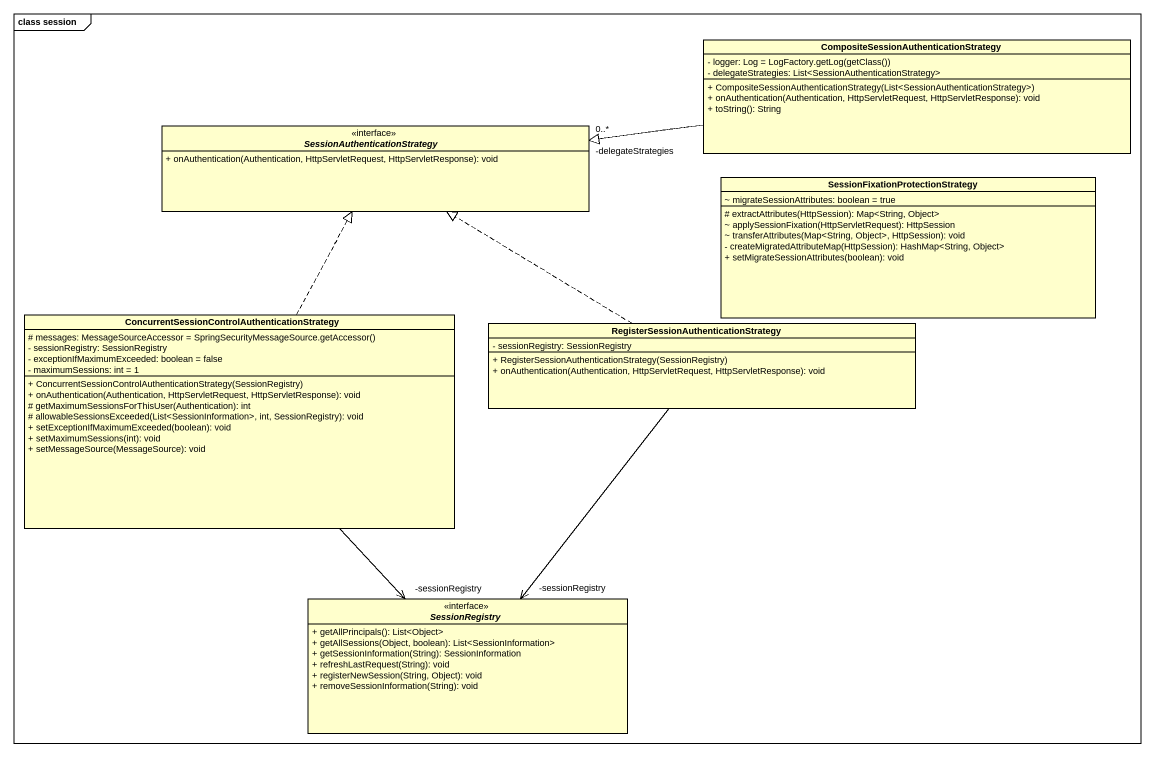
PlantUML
@startuml
mainframe class session
hide circle
hide empty members
skinparam classAttributeIconSize 0
class "CompositeSessionAuthenticationStrategy" as CompositeSessionAuthenticati {
  {field} - logger: Log = LogFactory.getLog(getClass())
  - delegateStrategies: List<SessionAuthenticationStrategy>
  + CompositeSessionAuthenticationStrategy(List<SessionAuthenticationStrategy>)
  + onAuthentication(Authentication, HttpServletRequest, HttpServletResponse): void
  + toString(): String
}
interface "SessionAuthenticationStrategy" as SessionAuthenticationStrateg {
  + onAuthentication(Authentication, HttpServletRequest, HttpServletResponse): void
}
class "SessionFixationProtectionStrategy" as SessionFixationProtectionStr {
  ~ migrateSessionAttributes: boolean = true
  # extractAttributes(HttpSession): Map<String, Object>
  ~ applySessionFixation(HttpServletRequest): HttpSession
  ~ transferAttributes(Map<String, Object>, HttpSession): void
  - createMigratedAttributeMap(HttpSession): HashMap<String, Object>
  + setMigrateSessionAttributes(boolean): void
}
class "ConcurrentSessionControlAuthenticationStrategy" as ConcurrentSessionControlAuth {
  {field} # messages: MessageSourceAccessor = SpringSecurityMessageSource.getAccessor()
  - sessionRegistry: SessionRegistry
  - exceptionIfMaximumExceeded: boolean = false
  - maximumSessions: int = 1
  + ConcurrentSessionControlAuthenticationStrategy(SessionRegistry)
  + onAuthentication(Authentication, HttpServletRequest, HttpServletResponse): void
  # getMaximumSessionsForThisUser(Authentication): int
  # allowableSessionsExceeded(List<SessionInformation>, int, SessionRegistry): void
  + setExceptionIfMaximumExceeded(boolean): void
  + setMaximumSessions(int): void
  + setMessageSource(MessageSource): void
}
class "RegisterSessionAuthenticationStrategy" as RegisterSessionAuthenticatio {
  - sessionRegistry: SessionRegistry
  + RegisterSessionAuthenticationStrategy(SessionRegistry)
  + onAuthentication(Authentication, HttpServletRequest, HttpServletResponse): void
}
interface SessionRegistry {
  + getAllPrincipals(): List<Object>
  + getAllSessions(Object, boolean): List<SessionInformation>
  + getSessionInformation(String): SessionInformation
  + refreshLastRequest(String): void
  + registerNewSession(String, Object): void
  + removeSessionInformation(String): void
}
CompositeSessionAuthenticati -left-> "-delegateStrategies\n0..*" SessionAuthenticationStrateg
CompositeSessionAuthenticati .left.|> SessionAuthenticationStrateg
ConcurrentSessionControlAuth .up.|> SessionAuthenticationStrateg
ConcurrentSessionControlAuth --> "-sessionRegistry" SessionRegistry
RegisterSessionAuthenticatio .up.|> SessionAuthenticationStrateg
RegisterSessionAuthenticatio --> "-sessionRegistry" SessionRegistry
@enduml
